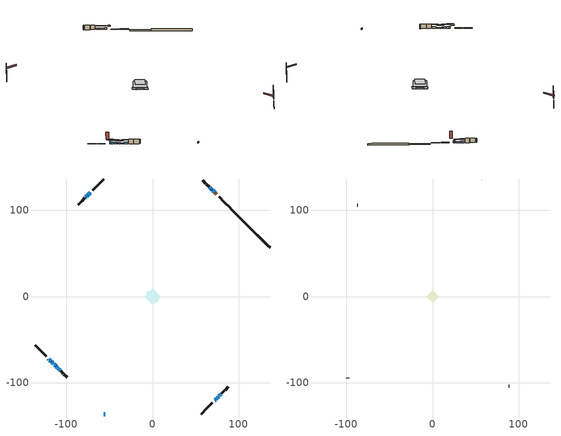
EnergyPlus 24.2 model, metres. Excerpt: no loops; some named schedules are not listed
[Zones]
conditioned space
 floor outside (Floor1 construction): -3.63,0 0,3.63 3.63,0 0,-3.63 z1.22
 floor adiabatic (Floor3 construction): -5.21,0 0,5.21 5.21,0 0,-5.21 z1.22
 floor adiabatic (AdiabaticFloorConstruction): -9.87,0 0,9.87 9.87,0 0,-9.87 z3.66
 floor foundation (Slab1 construction): -7.44,4.12 -4.12,7.44 7.44,-4.12 4.12,-7.44 z-0.91
 floor foundation (Slab2 construction): -5.21,0 0,5.21 5.21,0 0,-5.21 z-0.65
 wall outside (RimJoist1 construction): 56.59,-136.62 63.18,-130.03 / -136.62,-56.59 -130.03,-63.18 / -56.59,136.62 -63.18,130.03 / 90.26,102.95 83.67,109.54 z1.22:1.52
 wall outside (RimJoist2 construction): 63.83,-129.38 69.41,-123.8 / -129.38,-63.83 -123.8,-69.41 / -63.83,129.38 -69.41,123.8 / 83.02,110.19 77.44,115.77 z1.22:1.52
 wall outside (AdiabaticWallConstruction 1): 74.27,118.94 72.77,120.44 z1.22:3.25
 wall outside (AdiabaticWallConstruction): -56.59,-136.62 -56.17,-136.62 / 72.12,121.09 69.78,123.43 / -55.24,-136.62 -54.99,-136.62 z1.22:2.44; -120.63,-72.58 -119.94,-73.26 z1.22:3.38; -119.29,-73.92 -118.03,-75.18 z1.22:2.77; -117.38,-75.83 -116.08,-77.13 z1.22:2.82; -115.43,-77.78 -114.56,-78.65 z1.22:1.98; 69.12,124.09 68.35,124.86 / 72.58,-120.63 73.37,-119.84 z1.22:2.52; -72.58,120.63 -74.74,118.47 z1.22:2.8; -113.91,-79.3 -112.56,-80.65 z1.22:2.11; -111.9,-81.31 -110.54,-82.67 z1.22:1.73; 74.03,-119.18 76.02,-117.19 z1.22:1.78; 67.69,125.51 66.44,126.77 z1.22:2.62; -75.39,117.82 -76.38,116.83 / 76.68,-116.53 77.49,-115.72 / -109.88,-83.33 -107.46,-85.75 z1.22:2.9; -77.04,116.17 -78.02,115.19 z1.22:2.87; 78.14,-115.07 79.83,-113.38 z1.22:3.1
 wall outside (Wall1 construction): 80.49,-112.72 83.69,-109.52 / -106.8,-86.41 -103.6,-89.61 / -78.68,114.53 -81.88,111.33 / 65.78,127.43 62.58,130.63 z1.22:6.1
 wall outside (Wall2 construction): 84.34,-108.87 88.06,-105.15 / -102.95,-90.26 -99.23,-93.98 / -82.53,110.68 -86.25,106.96 / 61.93,131.28 58.21,135 z1.22:6.1
 wall foundation (FoundationWall1 construction): 106.88,86.33,-0.91 106.88,86.33,1.22 133.65,59.56,1.22 133.65,59.56,0.85 136.62,56.59,0.85 136.62,56.59,-0.91
 wall foundation (FoundationWall2 construction): 106.22,86.99 90.92,102.29 z-0.65:0.35
 window (WindowConstruction 16): -56.59,-136.62 -56.17,-136.62 z1.22:2.44
 window (WindowConstruction 6): -120.63,-72.58 -119.95,-73.26 z1.22:3.38
 window (WindowConstruction 7): -119.29,-73.92 -118.03,-75.18 z1.22:2.77
 window (WindowConstruction 8): -117.37,-75.83 -116.08,-77.13 z1.22:2.82
 window (WindowConstruction 9): -115.42,-77.78 -114.56,-78.65 z1.22:1.98
 window (WindowConstruction 10): 72.12,121.09 69.78,123.43 z1.22:2.44
 window (WindowConstruction 11): 69.12,124.09 68.35,124.86 z1.22:2.52
 window (WindowConstruction 12): -72.58,120.63 -74.73,118.47 z1.22:2.8
 window (WindowConstruction 17): -55.24,-136.62 -54.99,-136.62 z1.22:2.44
 window (WindowConstruction 13): 72.58,-120.63 73.37,-119.84 z1.22:2.52
 window (WindowConstruction 14): -113.91,-79.3 -112.56,-80.65 z1.22:2.11
 window (WindowConstruction 15): -111.9,-81.31 -110.54,-82.67 z1.22:1.73
 window (WindowConstruction 18): 74.03,-119.18 76.02,-117.19 z1.22:1.78
 window (WindowConstruction): 67.69,125.51 66.44,126.77 z1.22:2.62
 window (WindowConstruction 1): -75.39,117.82 -76.38,116.83 z1.22:2.9
 window (WindowConstruction 2): -77.04,116.17 -78.02,115.19 z1.22:2.87
 window (WindowConstruction 3): 76.68,-116.53 77.49,-115.72 z1.22:2.9
 window (WindowConstruction 4): 78.14,-115.07 79.83,-113.38 z1.22:3.1
 window (WindowConstruction 5): -109.88,-83.33 -107.46,-85.75 z1.22:2.9
 door (Door): 74.27,118.94 72.77,120.44 z1.22:3.25
 ceiling adiabatic (AdiabaticFloorConstruction): 0,-9.87 9.87,0 0,9.87 -9.87,0 z3.66
attic - vented
 floor to conditioned space (Floor2 construction Reversed): -7.24,0 0,7.24 7.24,0 0,-7.24 z6.1
 wall outside (Wall3 construction): 88.71,-104.49 89.02,-104.19 / -98.57,-94.64 -98.27,-94.94 / -86.91,106.3 -87.21,106 / 57.55,135.65 57.25,135.96 z1.22:6.1
 roof outside (Roof1 construction): 71.92,-121.29,6.1 64.87,-114.23,9.42 63.02,-116.09,9.42 70.07,-123.14,6.1; -121.29,-71.92,6.1 -114.23,-64.87,9.42 -116.09,-63.02,9.42 -123.14,-70.07,6.1; -71.92,121.29,6.1 -64.87,114.23,9.42 -63.02,116.09,9.42 -70.07,123.14,6.1; 74.93,118.28,6.1 67.88,111.23,9.42 69.73,109.38,9.42 76.78,116.43,6.1
shading: -117.97,-75.24 -122.6,-70.61 -122.89,-70.9 -118.26,-75.53 z6.17; -116.06,-77.15 -121.26,-71.95 -121.55,-72.24 -116.35,-77.44 z5.56; -114.11,-79.1 -119.35,-73.86 -119.64,-74.15 -114.4,-79.39 z5.61; -114.42,-78.79 -115.57,-77.64 -115.86,-77.93 -114.71,-79.08 z2.18; 67.81,125.4 74.09,119.12 74.38,119.41 68.1,125.69 z5.23; 66.38,126.83 71.09,122.11 71.39,122.41 66.67,127.12 z5.3; -76.71,116.5 -70.61,122.6 -70.9,122.89 -77,116.79 z5.58; 73.51,-119.69 72.44,-120.77 72.73,-121.06 73.81,-119.99 z2.72; -110.59,-82.62 -115.88,-77.33 -116.17,-77.62 -110.88,-82.91 z4.9; -110.4,-82.81 -112.04,-81.17 -112.33,-81.46 -110.69,-83.11 z1.93; 77.99,-115.22 72.06,-121.15 72.35,-121.44 78.28,-115.51 z4.57; 64.47,128.74 69.67,123.54 69.96,123.83 64.76,129.03 z5.4; -78.35,114.86 -73.42,119.79 -73.71,120.08 -78.64,115.15 z5.69; -79.99,113.21 -75.06,118.15 -75.35,118.44 -80.29,113.51 z5.66; 79.46,-113.75 74.71,-118.5 75,-118.79 79.75,-114.04 z5.69; 81.8,-111.41 76.17,-117.04 76.46,-117.33 82.09,-111.7 z5.89; -105.48,-87.72 -111.85,-81.36 -112.14,-81.65 -105.78,-88.02 z5.69
[Building]
Building 1: Terrain=Suburbs
[Site:Location]
Toronto Intl AP_ON: Latitude {deg}=43.68; Longitude {deg}=-79.63; Time Zone {hr}=-5; Elevation {m}=173; Keep Site Location Information=Yes
[Site:GroundTemperature:Shallow]
4.59119, 2.66285, 2.50842, 3.42352, 7.09712, 10.7536, 13.9236, 15.9317, 16.1023, 14.4691, 11.3799, 7.83558
[Site:WaterMainsTemperature]
Calculation Method=Schedule; Temperature Schedule=mains temperature schedule
[Material] Roughness=Rough; Thermal Absorptance=0.9
Name | Thickness {m} | Conductivity {W/m-K} | Density {kg/m3} | Specific Heat {J/kg-K} | Solar Absorptance | Visible Absorptance
asphalt or fiberglass shingles | 0.00635 | 0.162714 | 1121.4 | 1465.45 | 0.4 | 0.4
ceiling stud and cavity | 0.1397 | 0.0798965 | 65.682 | 1177.47 | 0.7 | 0.7
concrete 4.0 in. | 0.1016 | 1.803125 | 2242.8 | 837.4 | 0.7 | 0.7
concrete 8.0 in. | 0.2032 | 1.803125 | 2242.8 | 837.4 | 0.7 | 0.7
door material | 0.04445 | 0.188738 | 512.64 | 1214.23 | 0.7 | 0.7
exterior vertical ins | 0.00469756 | 0.029427 | 32.04 | 1214.23 | 0.7 | 0.7
exterior vertical ins 1 | 0.00139922 | 0.029427 | 32.04 | 1214.23 | 0.7 | 0.7
floor covering | 0.0127 | 0.0433444 | 54.468 | 1339.84 | 0.6 | 0.6
floor covering 1 | 0.0127 | 9.015625 | 54.468 | 1339.84 | 0.6 | 0.6
floor rigid ins | 0.051816 | 0.029427 | 32.04 | 1214.23 | 0.7 | 0.7
floor rigid ins 1; wall rigid ins | 0.512978 | 0.029427 | 32.04 | 1214.23 | 0.7 | 0.7
floor stud and cavity | 0.1397 | 0.10182 | 92.3553 | 1139.71 | 0.7 | 0.7
floor stud and cavity 1 | 0.0889 | 0.621767 | 50.32683 | 1063.81 | 0.7 | 0.7
floor stud and cavity 2 | 0.1397 | 1.75129 | 37.0049 | 1207.88 | 0.7 | 0.7
furniture material conditioned space 1 | 0.1524 | 0.115458 | 640.8 | 1214.23 | 0.6 | 0.6
gypsum board | 0.0127 | 0.160291 | 801 | 837.4 | 0.6 | 0.6
gypsum board 1 | 0.0127 | 0.160291 | 801 | 837.4 | 0.7 | 0.7
osb sheathing 0.5 in. | 0.0127 | 0.115458 | 512.64 | 1214.23 | 0.7 | 0.7
osb sheathing 0.75 in. | 0.01905 | 0.115458 | 512.64 | 1214.23 | 0.7 | 0.7
osb sheathing 2.0 in. | 0.0508 | 0.115458 | 512.64 | 1214.23 | 0.7 | 0.7
rim joist stud and cavity | 0.0508 | 0.177588 | 50.32683 | 1063.81 | 0.6 | 0.6
rim joist stud and cavity 1 | 0.0508 | 0.029095 | 125.044 | 1163.47 | 0.6 | 0.6
wall stud and cavity | 0.1397 | 0.0995464 | 139.0536 | 1170.24 | 0.7 | 0.7
wall stud and cavity 1 | 0.1397 | 0.0994217 | 139.0536 | 1170.24 | 0.7 | 0.7
wall stud and cavity 2 | 0.0889 | 6.1454 | 50.32683 | 1063.81 | 0.6 | 0.6
wall stud and cavity 3 | 0.0889 | 0.380278 | 52.3479 | 1209.89 | 0.7 | 0.7
wall stud and cavity 4 | 0.0889 | 0.391764 | 83.0341 | 1211.67 | 0.7 | 0.7
wood siding | 0.0254 | 0.102417 | 544.68 | 1172.36 | 0.4 | 0.4
wood siding 1 | 0.00254 | 0.102417 | 544.68 | 1172.36 | 0.4 | 0.4
wood siding 2; wood siding 3; wood siding 4 | 0.0254 | 0.102417 | 544.68 | 1172.36 | 0.7 | 0.7
[WindowMaterial:SimpleGlazingSystem]
Name | U-Factor {W/m2-K} | Solar Heat Gain Coefficient
WindowMaterial | 2.35978 | 0.57
WindowMaterial 1 | 2.37113 | 0.57
WindowMaterial 10 | 2.39157 | 0.56
WindowMaterial 11 | 2.458574 | 0.53
WindowMaterial 12 | 2.42848 | 0.54
WindowMaterial 13 | 2.9219 | 0.66
WindowMaterial 14 | 2.2712 | 0.62
WindowMaterial 15 | 2.398955 | 0.58
WindowMaterial 16 | 6.76988 | 0.73
WindowMaterial 17 | 6.87719 | 0.7
WindowMaterial 18 | 2.98606 | 0.6
WindowMaterial 2 | 2.37397 | 0.56
WindowMaterial 3 | 2.91111 | 0.68
WindowMaterial 4 | 2.87761 | 0.7
WindowMaterial 5 | 2.24281 | 0.63
WindowMaterial 6 | 2.24962 | 0.63
WindowMaterial 7 | 2.20363 | 0.65
WindowMaterial 8 | 2.19795 | 0.65
WindowMaterial 9 | 2.336497 | 0.6
[Construction]
AdiabaticFloorConstruction: floor stud and cavity 2, floor rigid ins 1, osb sheathing 0.75 in., floor covering
AdiabaticWallConstruction: wood siding 3, wall rigid ins, wall stud and cavity 3, gypsum board
AdiabaticWallConstruction 1: wood siding 4, wall rigid ins, wall stud and cavity 3, gypsum board
Door: door material
Floor1 construction: floor stud and cavity, floor rigid ins, osb sheathing 0.75 in., floor covering
Floor2 construction Reversed: gypsum board, ceiling stud and cavity
Floor3 construction: floor stud and cavity 1, floor covering 1
FoundationWall1 construction; FoundationWall2 construction: concrete 8.0 in., gypsum board 1
furniture construction conditioned space 1: furniture material conditioned space 1
PartitionWallConstruction: gypsum board, wall stud and cavity 4, gypsum board
RimJoist1 construction: wood siding 2, rim joist stud and cavity
RimJoist2 construction: wood siding 2, osb sheathing 2.0 in., rim joist stud and cavity 1
Roof1 construction: asphalt or fiberglass shingles
Slab1 construction; Slab2 construction: concrete 4.0 in.
Wall1 construction: wood siding, osb sheathing 0.5 in., wall stud and cavity, gypsum board
Wall2 construction: wood siding, osb sheathing 0.5 in., wall stud and cavity 1, gypsum board
Wall3 construction: wood siding 1, wall stud and cavity 2
WindowConstruction: WindowMaterial
WindowConstruction 1: WindowMaterial 1
WindowConstruction 10: WindowMaterial 10
WindowConstruction 11: WindowMaterial 11
WindowConstruction 12: WindowMaterial 12
WindowConstruction 13: WindowMaterial 13
WindowConstruction 14: WindowMaterial 14
WindowConstruction 15: WindowMaterial 15
WindowConstruction 16: WindowMaterial 16
WindowConstruction 17: WindowMaterial 17
WindowConstruction 18: WindowMaterial 18
WindowConstruction 2: WindowMaterial 2
WindowConstruction 3: WindowMaterial 3
WindowConstruction 4: WindowMaterial 4
WindowConstruction 5: WindowMaterial 5
WindowConstruction 6: WindowMaterial 6
WindowConstruction 7: WindowMaterial 7
WindowConstruction 8: WindowMaterial 8
WindowConstruction 9: WindowMaterial 9
[Zone] Multiplier=1; Part of Total Floor Area=Yes
Name | Volume {m3}
attic - vented | 56.5364
conditioned space | 694
[Space]
Name | Zone | Volume {m3}
attic - vented 1 | attic - vented | 56.5364
conditioned space 1 | conditioned space | 694
[ZoneInfiltration:EffectiveLeakageArea]
infil attic - vented 1: Zone or Space=attic - vented 1; Schedule=Always On Discrete; Effective Air Leakage Area {cm2}=4336.14; Stack Coefficient=0.000570236; Wind Coefficient=1.61342e-05
[ZoneMixing]
whole house fan mix: Zone or Space=attic - vented; Schedule=Always On Continuous; Design Flow Rate Calculation Method=Flow/Zone; Design Flow Rate {m3/s}=0; Source Zone or Space=conditioned space
[SurfaceProperty:ExposedFoundationPerimeter] Exposed Perimeter Calculation Method=TotalExposedPerimeter
Name | Total Exposed Perimeter {m}
Slab1 | 42.063
Slab2 | 21.641
[InternalMass] Zone or ZoneList=conditioned space; Space or SpaceList=conditioned space 1
Name | Construction | Surface Area {m2}
furniture mass conditioned space 1 | furniture construction conditioned space 1 | 162.612
partition wall mass | PartitionWallConstruction | 352.18
[Lights]
interior lighting: Zone or ZoneList or Space or SpaceList=conditioned space 1; Schedule=interior lighting schedule; Design Level Calculation Method=LightingLevel; Lighting Level {W}=343.2; Return Air Fraction=0; Fraction Radiant=0.6; Fraction Visible=0.2; Fraction Replaceable=1
[People]
occupants: Zone or ZoneList or Space or SpaceList=conditioned space 1; Number of People Schedule=occupants schedule; Number of People Calculation Method=People; Number of People=3; Fraction Radiant=0.314171; Sensible Heat Fraction=0.56303; Activity Level Schedule=occupants activity schedule; Carbon Dioxide Generation Rate {m3/s-W}=0; Enable ASHRAE 55 Comfort Warnings=No; Mean Radiant Temperature Calculation Type=EnclosureAveraged
[ElectricEquipment] Zone or ZoneList or Space or SpaceList=conditioned space 1; Design Level Calculation Method=EquipmentLevel
Name | Schedule | Design Level {W} | Fraction Latent | Fraction Radiant | Fraction Lost
clothes dryer | clothes dryer schedule | 140.772 | 0.015 | 0.081 | 0.85
clothes washer | clothes washer schedule | 32.1985 | 0.03 | 0.162 | 0.7
cooking range | cooking range schedule | 215.147 | 0.08 | 0.432 | 0.2
dishwasher | dishwasher schedule | 66.8632 | 0.3 | 0.18 | 0.4
fridge | fridge schedule | 72.9452 | 0 | 0.6 | 0
mech vent house fan | mech vent house fan schedule | 0.95 | 0 | 0 | 1
mech vent house fan cfis | mech vent house fan cfis schedule | 0 | 0 | 0 | 0
misc plug loads | misc plug loads schedule | 494.7 | 0.045 | 0.513 | 0.1
whole house fan | Always On Discrete | 0 | 0 | 0 | 1
[OtherEquipment] Zone or ZoneList or Space or SpaceList=conditioned space 1; Design Level Calculation Method=EquipmentLevel
Name | Fuel Type | Schedule | Design Level {W} | Fraction Latent | Fraction Radiant | Fraction Lost
clothes dryer 1 | Electricity | clothes dryer schedule | 0 | 0.015 | 0.081 | 0.85
cooking range 1 | Electricity | cooking range schedule | 0 | 0.08 | 0.432 | 0.2
general water use latent | None | general water use schedule | 62.594 | 1 | 0 | 0
general water use sensible | None | general water use schedule | -61.6891 | 0 | 0.6 | 0
mech vent house fan latent load | None | Always On Discrete | 0 | 1 | 0 | 0
mech vent house fan sensible load | None | Always On Discrete | 0 | 0 | 0 | 0
water heater energy adjustment1 | NaturalGas | Always On Discrete | 0.01 | 0 | 0 | 1
[ZoneInfiltration:DesignFlowRate] Zone or ZoneList or Space or SpaceList=conditioned space 1; Schedule=Always On Discrete; Design Flow Rate Calculation Method=Flow/Zone; Design Flow Rate {m3/s}=0
infil flow; natural vent flow; whole house fan flow
[Foundation:Kiva] Initial Indoor Air Temperature {C}=18; Wall Depth Below Slab {m}=0.2032; Custom Block X Position 1 {m}=0.2159; Custom Block Z Position 1 {m}=0
Name | Wall Height Above Grade {m} | Custom Block Material Name 1 | Custom Block Depth 1 {m}
Foundation Kiva 1 | 1.21999 | exterior vertical ins | 2.13
Foundation Kiva 2 | 0.350002 | exterior vertical ins 1 | 0.999988
[Foundation:Kiva:Settings]
Soil Conductivity {W/m-K}=0.849921; Soil Density {kg/m3}=1842.3; Soil Specific Heat {J/kg-K}=418.7; Ground Solar Absorptivity=0.9; Ground Thermal Absorptivity=0.9; Ground Surface Roughness {m}=0.03; Far-Field Width {m}=40; Deep-Ground Boundary Condition=ZeroFlux; Deep-Ground Depth {m}=40; Minimum Cell Dimension {m}=0.2; Maximum Cell Growth Coefficient=3; Simulation Timestep=Timestep
[Exterior:Lights]
exterior lighting: Schedule=exterior lighting schedule; Design Level {W}=75.6
[Schedule:Constant]
Name | Hourly Value
Always On Continuous; mech vent house fan schedule; mech vent house fan cfis schedule; Always On Discrete | 1
occupants activity schedule | 117.228
fridge schedule | 0
[Schedule:Week:Daily]
interior lighting schedule Week Rule - Jan1-Jan27: interior lighting schedule day, interior lighting schedule day, interior lighting schedule day, interior lighting schedule day, interior lighting schedule day, interior lighting schedule day, interior lighting schedule day, interior lighting schedule default day, interior lighting schedule default day, interior lighting schedule default day, interior lighting schedule default day, interior lighting schedule default day
interior lighting schedule Week Rule - Jan28-Feb3: interior lighting schedule day, interior lighting schedule day, interior lighting schedule day, interior lighting schedule day, interior lighting schedule day 1, interior lighting schedule day 1, interior lighting schedule day 1, interior lighting schedule default day, interior lighting schedule default day, interior lighting schedule default day, interior lighting schedule default day, interior lighting schedule default day
interior lighting schedule Week Rule - Feb4-Feb24: interior lighting schedule day 1, interior lighting schedule day 1, interior lighting schedule day 1, interior lighting schedule day 1, interior lighting schedule day 1, interior lighting schedule day 1, interior lighting schedule day 1, interior lighting schedule default day, interior lighting schedule default day, interior lighting schedule default day, interior lighting schedule default day, interior lighting schedule default day
interior lighting schedule Week Rule - Feb25-Mar3: interior lighting schedule day 1, interior lighting schedule day 1, interior lighting schedule day 1, interior lighting schedule day 1, interior lighting schedule day 2, interior lighting schedule day 2, interior lighting schedule day 2, interior lighting schedule default day, interior lighting schedule default day, interior lighting schedule default day, interior lighting schedule default day, interior lighting schedule default day
interior lighting schedule Week Rule - Mar4-Mar31: interior lighting schedule day 2, interior lighting schedule day 2, interior lighting schedule day 2, interior lighting schedule day 2, interior lighting schedule day 2, interior lighting schedule day 2, interior lighting schedule day 2, interior lighting schedule default day, interior lighting schedule default day, interior lighting schedule default day, interior lighting schedule default day, interior lighting schedule default day
interior lighting schedule Week Rule - Apr1-Apr28: interior lighting schedule day 3, interior lighting schedule day 3, interior lighting schedule day 3, interior lighting schedule day 3, interior lighting schedule day 3, interior lighting schedule day 3, interior lighting schedule day 3, interior lighting schedule default day, interior lighting schedule default day, interior lighting schedule default day, interior lighting schedule default day, interior lighting schedule default day
interior lighting schedule Week Rule - Apr29-May5: interior lighting schedule day 3, interior lighting schedule day 3, interior lighting schedule day 4, interior lighting schedule day 4, interior lighting schedule day 4, interior lighting schedule day 4, interior lighting schedule day 4, interior lighting schedule default day, interior lighting schedule default day, interior lighting schedule default day, interior lighting schedule default day, interior lighting schedule default day
interior lighting schedule Week Rule - May6-May26: interior lighting schedule day 4, interior lighting schedule day 4, interior lighting schedule day 4, interior lighting schedule day 4, interior lighting schedule day 4, interior lighting schedule day 4, interior lighting schedule day 4, interior lighting schedule default day, interior lighting schedule default day, interior lighting schedule default day, interior lighting schedule default day, interior lighting schedule default day
interior lighting schedule Week Rule - May27-Jun2: interior lighting schedule day 4, interior lighting schedule day 4, interior lighting schedule day 4, interior lighting schedule day 4, interior lighting schedule day 4, interior lighting schedule day 5, interior lighting schedule day 5, interior lighting schedule default day, interior lighting schedule default day, interior lighting schedule default day, interior lighting schedule default day, interior lighting schedule default day
interior lighting schedule Week Rule - Jun3-Jun30: interior lighting schedule day 5, interior lighting schedule day 5, interior lighting schedule day 5, interior lighting schedule day 5, interior lighting schedule day 5, interior lighting schedule day 5, interior lighting schedule day 5, interior lighting schedule default day, interior lighting schedule default day, interior lighting schedule default day, interior lighting schedule default day, interior lighting schedule default day
interior lighting schedule Week Rule - Jul1-Jul28: interior lighting schedule day 6, interior lighting schedule day 6, interior lighting schedule day 6, interior lighting schedule day 6, interior lighting schedule day 6, interior lighting schedule day 6, interior lighting schedule day 6, interior lighting schedule default day, interior lighting schedule default day, interior lighting schedule default day, interior lighting schedule default day, interior lighting schedule default day
interior lighting schedule Week Rule - Jul29-Aug4: interior lighting schedule day 6, interior lighting schedule day 6, interior lighting schedule day 6, interior lighting schedule day 7, interior lighting schedule day 7, interior lighting schedule day 7, interior lighting schedule day 7, interior lighting schedule default day, interior lighting schedule default day, interior lighting schedule default day, interior lighting schedule default day, interior lighting schedule default day
interior lighting schedule Week Rule - Aug5-Aug25: interior lighting schedule day 7, interior lighting schedule day 7, interior lighting schedule day 7, interior lighting schedule day 7, interior lighting schedule day 7, interior lighting schedule day 7, interior lighting schedule day 7, interior lighting schedule default day, interior lighting schedule default day, interior lighting schedule default day, interior lighting schedule default day, interior lighting schedule default day
interior lighting schedule Week Rule - Aug26-Sep1: interior lighting schedule day 7, interior lighting schedule day 7, interior lighting schedule day 7, interior lighting schedule day 7, interior lighting schedule day 7, interior lighting schedule day 7, interior lighting schedule day 8, interior lighting schedule default day, interior lighting schedule default day, interior lighting schedule default day, interior lighting schedule default day, interior lighting schedule default day
interior lighting schedule Week Rule - Sep2-Sep29: interior lighting schedule day 8, interior lighting schedule day 8, interior lighting schedule day 8, interior lighting schedule day 8, interior lighting schedule day 8, interior lighting schedule day 8, interior lighting schedule day 8, interior lighting schedule default day, interior lighting schedule default day, interior lighting schedule default day, interior lighting schedule default day, interior lighting schedule default day
interior lighting schedule Week Rule - Sep30-Oct6: interior lighting schedule day 8, interior lighting schedule day 9, interior lighting schedule day 9, interior lighting schedule day 9, interior lighting schedule day 9, interior lighting schedule day 9, interior lighting schedule day 9, interior lighting schedule default day, interior lighting schedule default day, interior lighting schedule default day, interior lighting schedule default day, interior lighting schedule default day
interior lighting schedule Week Rule - Oct7-Oct27: interior lighting schedule day 9, interior lighting schedule day 9, interior lighting schedule day 9, interior lighting schedule day 9, interior lighting schedule day 9, interior lighting schedule day 9, interior lighting schedule day 9, interior lighting schedule default day, interior lighting schedule default day, interior lighting schedule default day, interior lighting schedule default day, interior lighting schedule default day
interior lighting schedule Week Rule - Oct28-Nov3: interior lighting schedule day 9, interior lighting schedule day 9, interior lighting schedule day 9, interior lighting schedule day 9, interior lighting schedule day 10, interior lighting schedule day 10, interior lighting schedule day 10, interior lighting schedule default day, interior lighting schedule default day, interior lighting schedule default day, interior lighting schedule default day, interior lighting schedule default day
interior lighting schedule Week Rule - Nov4-Nov24: interior lighting schedule day 10, interior lighting schedule day 10, interior lighting schedule day 10, interior lighting schedule day 10, interior lighting schedule day 10, interior lighting schedule day 10, interior lighting schedule day 10, interior lighting schedule default day, interior lighting schedule default day, interior lighting schedule default day, interior lighting schedule default day, interior lighting schedule default day
interior lighting schedule Week Rule - Nov25-Dec1: interior lighting schedule day 10, interior lighting schedule day 10, interior lighting schedule day 10, interior lighting schedule day 10, interior lighting schedule day 10, interior lighting schedule day 10, interior lighting schedule day 11, interior lighting schedule default day, interior lighting schedule default day, interior lighting schedule default day, interior lighting schedule default day, interior lighting schedule default day
interior lighting schedule Week Rule - Dec2-Dec31: interior lighting schedule day 11, interior lighting schedule day 11, interior lighting schedule day 11, interior lighting schedule day 11, interior lighting schedule day 11, interior lighting schedule day 11, interior lighting schedule day 11, interior lighting schedule default day, interior lighting schedule default day, interior lighting schedule default day, interior lighting schedule default day, interior lighting schedule default day
occupants schedule Week Rule - Jan1-Dec31: occupants schedule day, occupants schedule day, occupants schedule day, occupants schedule day, occupants schedule day, occupants schedule day, occupants schedule day, occupants schedule default day, occupants schedule default day, occupants schedule default day, occupants schedule default day, occupants schedule default day
clothes dryer schedule Week Rule - Jan1-Dec31: clothes dryer schedule day, clothes dryer schedule day, clothes dryer schedule day, clothes dryer schedule day, clothes dryer schedule day, clothes dryer schedule day, clothes dryer schedule day, clothes dryer schedule default day, clothes dryer schedule default day, clothes dryer schedule default day, clothes dryer schedule default day, clothes dryer schedule default day
clothes washer schedule Week Rule - Jan1-Dec31: clothes washer schedule day, clothes washer schedule day, clothes washer schedule day, clothes washer schedule day, clothes washer schedule day, clothes washer schedule day, clothes washer schedule day, clothes washer schedule default day, clothes washer schedule default day, clothes washer schedule default day, clothes washer schedule default day, clothes washer schedule default day
cooking range schedule Week Rule - Jan1-Dec31: cooking range schedule day, cooking range schedule day, cooking range schedule day, cooking range schedule day, cooking range schedule day, cooking range schedule day, cooking range schedule day, cooking range schedule default day, cooking range schedule default day, cooking range schedule default day, cooking range schedule default day, cooking range schedule default day
dishwasher schedule Week Rule - Jan1-Dec31: dishwasher schedule day, dishwasher schedule day, dishwasher schedule day, dishwasher schedule day, dishwasher schedule day, dishwasher schedule day, dishwasher schedule day, dishwasher schedule default day, dishwasher schedule default day, dishwasher schedule default day, dishwasher schedule default day, dishwasher schedule default day
misc plug loads schedule Week Rule - Jan1-Dec31: misc plug loads schedule day, misc plug loads schedule day, misc plug loads schedule day, misc plug loads schedule day, misc plug loads schedule day, misc plug loads schedule day, misc plug loads schedule day, misc plug loads schedule default day, misc plug loads schedule default day, misc plug loads schedule default day, misc plug loads schedule default day, misc plug loads schedule default day
general water use schedule Week Rule - Jan1-Dec31: general water use schedule day, general water use schedule day, general water use schedule day, general water use schedule day, general water use schedule day, general water use schedule day, general water use schedule day, general water use schedule default day, general water use schedule default day, general water use schedule default day, general water use schedule default day, general water use schedule default day
exterior lighting schedule Week Rule - Jan1-Jan27: exterior lighting schedule day, exterior lighting schedule day, exterior lighting schedule day, exterior lighting schedule day, exterior lighting schedule day, exterior lighting schedule day, exterior lighting schedule day, exterior lighting schedule default day, exterior lighting schedule default day, exterior lighting schedule default day, exterior lighting schedule default day, exterior lighting schedule default day
exterior lighting schedule Week Rule - Jan28-Feb3: exterior lighting schedule day, exterior lighting schedule day, exterior lighting schedule day, exterior lighting schedule day, exterior lighting schedule day 1, exterior lighting schedule day 1, exterior lighting schedule day 1, exterior lighting schedule default day, exterior lighting schedule default day, exterior lighting schedule default day, exterior lighting schedule default day, exterior lighting schedule default day
exterior lighting schedule Week Rule - Feb4-Feb24: exterior lighting schedule day 1, exterior lighting schedule day 1, exterior lighting schedule day 1, exterior lighting schedule day 1, exterior lighting schedule day 1, exterior lighting schedule day 1, exterior lighting schedule day 1, exterior lighting schedule default day, exterior lighting schedule default day, exterior lighting schedule default day, exterior lighting schedule default day, exterior lighting schedule default day
exterior lighting schedule Week Rule - Feb25-Mar3: exterior lighting schedule day 1, exterior lighting schedule day 1, exterior lighting schedule day 1, exterior lighting schedule day 1, exterior lighting schedule day 2, exterior lighting schedule day 2, exterior lighting schedule day 2, exterior lighting schedule default day, exterior lighting schedule default day, exterior lighting schedule default day, exterior lighting schedule default day, exterior lighting schedule default day
exterior lighting schedule Week Rule - Mar4-Mar31: exterior lighting schedule day 2, exterior lighting schedule day 2, exterior lighting schedule day 2, exterior lighting schedule day 2, exterior lighting schedule day 2, exterior lighting schedule day 2, exterior lighting schedule day 2, exterior lighting schedule default day, exterior lighting schedule default day, exterior lighting schedule default day, exterior lighting schedule default day, exterior lighting schedule default day
exterior lighting schedule Week Rule - Apr1-Apr28: exterior lighting schedule day 3, exterior lighting schedule day 3, exterior lighting schedule day 3, exterior lighting schedule day 3, exterior lighting schedule day 3, exterior lighting schedule day 3, exterior lighting schedule day 3, exterior lighting schedule default day, exterior lighting schedule default day, exterior lighting schedule default day, exterior lighting schedule default day, exterior lighting schedule default day
exterior lighting schedule Week Rule - Apr29-May5: exterior lighting schedule day 3, exterior lighting schedule day 3, exterior lighting schedule day 4, exterior lighting schedule day 4, exterior lighting schedule day 4, exterior lighting schedule day 4, exterior lighting schedule day 4, exterior lighting schedule default day, exterior lighting schedule default day, exterior lighting schedule default day, exterior lighting schedule default day, exterior lighting schedule default day
exterior lighting schedule Week Rule - May6-May26: exterior lighting schedule day 4, exterior lighting schedule day 4, exterior lighting schedule day 4, exterior lighting schedule day 4, exterior lighting schedule day 4, exterior lighting schedule day 4, exterior lighting schedule day 4, exterior lighting schedule default day, exterior lighting schedule default day, exterior lighting schedule default day, exterior lighting schedule default day, exterior lighting schedule default day
exterior lighting schedule Week Rule - May27-Jun2: exterior lighting schedule day 4, exterior lighting schedule day 4, exterior lighting schedule day 4, exterior lighting schedule day 4, exterior lighting schedule day 4, exterior lighting schedule day 5, exterior lighting schedule day 5, exterior lighting schedule default day, exterior lighting schedule default day, exterior lighting schedule default day, exterior lighting schedule default day, exterior lighting schedule default day
exterior lighting schedule Week Rule - Jun3-Jun30: exterior lighting schedule day 5, exterior lighting schedule day 5, exterior lighting schedule day 5, exterior lighting schedule day 5, exterior lighting schedule day 5, exterior lighting schedule day 5, exterior lighting schedule day 5, exterior lighting schedule default day, exterior lighting schedule default day, exterior lighting schedule default day, exterior lighting schedule default day, exterior lighting schedule default day
exterior lighting schedule Week Rule - Jul1-Jul28: exterior lighting schedule day 6, exterior lighting schedule day 6, exterior lighting schedule day 6, exterior lighting schedule day 6, exterior lighting schedule day 6, exterior lighting schedule day 6, exterior lighting schedule day 6, exterior lighting schedule default day, exterior lighting schedule default day, exterior lighting schedule default day, exterior lighting schedule default day, exterior lighting schedule default day
exterior lighting schedule Week Rule - Jul29-Aug4: exterior lighting schedule day 6, exterior lighting schedule day 6, exterior lighting schedule day 6, exterior lighting schedule day 7, exterior lighting schedule day 7, exterior lighting schedule day 7, exterior lighting schedule day 7, exterior lighting schedule default day, exterior lighting schedule default day, exterior lighting schedule default day, exterior lighting schedule default day, exterior lighting schedule default day
exterior lighting schedule Week Rule - Aug5-Aug25: exterior lighting schedule day 7, exterior lighting schedule day 7, exterior lighting schedule day 7, exterior lighting schedule day 7, exterior lighting schedule day 7, exterior lighting schedule day 7, exterior lighting schedule day 7, exterior lighting schedule default day, exterior lighting schedule default day, exterior lighting schedule default day, exterior lighting schedule default day, exterior lighting schedule default day
[Schedule:Year]
interior lighting schedule: interior lighting schedule Week Rule - Jan1-Jan27, 1, 1, 1, 27, interior lighting schedule Week Rule - Jan28-Feb3, 1, 28, 2, 3, interior lighting schedule Week Rule - Feb4-Feb24, 2, 4, 2, 24, interior lighting schedule Week Rule - Feb25-Mar3, 2, 25, 3, 3, interior lighting schedule Week Rule - Mar4-Mar31, 3, 4, 3, 31, interior lighting schedule Week Rule - Apr1-Apr28, 4, 1, 4, 28, interior lighting schedule Week Rule - Apr29-May5, 4, 29, 5, 5, interior lighting schedule Week Rule - May6-May26, 5, 6, 5, 26, interior lighting schedule Week Rule - May27-Jun2, 5, 27, 6, 2, interior lighting schedule Week Rule - Jun3-Jun30, 6, 3, 6, 30, interior lighting schedule Week Rule - Jul1-Jul28, 7, 1, 7, 28, interior lighting schedule Week Rule - Jul29-Aug4, 7, 29, 8, 4, interior lighting schedule Week Rule - Aug5-Aug25, 8, 5, 8, 25, interior lighting schedule Week Rule - Aug26-Sep1, 8, 26, 9, 1, interior lighting schedule Week Rule - Sep2-Sep29, 9, 2, 9, 29, interior lighting schedule Week Rule - Sep30-Oct6, 9, 30, 10, 6, interior lighting schedule Week Rule - Oct7-Oct27, 10, 7, 10, 27, interior lighting schedule Week Rule - Oct28-Nov3, 10, 28, 11, 3, interior lighting schedule Week Rule - Nov4-Nov24, 11, 4, 11, 24, interior lighting schedule Week Rule - Nov25-Dec1, 11, 25, 12, 1, interior lighting schedule Week Rule - Dec2-Dec31, 12, 2, 12, 31
occupants schedule: occupants schedule Week Rule - Jan1-Dec31, 1, 1, 12, 31
clothes dryer schedule: clothes dryer schedule Week Rule - Jan1-Dec31, 1, 1, 12, 31
clothes washer schedule: clothes washer schedule Week Rule - Jan1-Dec31, 1, 1, 12, 31
cooking range schedule: cooking range schedule Week Rule - Jan1-Dec31, 1, 1, 12, 31
dishwasher schedule: dishwasher schedule Week Rule - Jan1-Dec31, 1, 1, 12, 31
misc plug loads schedule: misc plug loads schedule Week Rule - Jan1-Dec31, 1, 1, 12, 31
general water use schedule: general water use schedule Week Rule - Jan1-Dec31, 1, 1, 12, 31
exterior lighting schedule: exterior lighting schedule Week Rule - Jan1-Jan27, 1, 1, 1, 27, exterior lighting schedule Week Rule - Jan28-Feb3, 1, 28, 2, 3, exterior lighting schedule Week Rule - Feb4-Feb24, 2, 4, 2, 24, exterior lighting schedule Week Rule - Feb25-Mar3, 2, 25, 3, 3, exterior lighting schedule Week Rule - Mar4-Mar31, 3, 4, 3, 31, exterior lighting schedule Week Rule - Apr1-Apr28, 4, 1, 4, 28, exterior lighting schedule Week Rule - Apr29-May5, 4, 29, 5, 5, exterior lighting schedule Week Rule - May6-May26, 5, 6, 5, 26, exterior lighting schedule Week Rule - May27-Jun2, 5, 27, 6, 2, exterior lighting schedule Week Rule - Jun3-Jun30, 6, 3, 6, 30, exterior lighting schedule Week Rule - Jul1-Jul28, 7, 1, 7, 28, exterior lighting schedule Week Rule - Jul29-Aug4, 7, 29, 8, 4, exterior lighting schedule Week Rule - Aug5-Aug25, 8, 5, 8, 25, exterior lighting schedule Week Rule - Aug26-Sep1, 8, 26, 9, 1, exterior lighting schedule Week Rule - Sep2-Sep29, 9, 2, 9, 29, exterior lighting schedule Week Rule - Sep30-Oct6, 9, 30, 10, 6, exterior lighting schedule Week Rule - Oct7-Oct27, 10, 7, 10, 27, exterior lighting schedule Week Rule - Oct28-Nov3, 10, 28, 11, 3, exterior lighting schedule Week Rule - Nov4-Nov24, 11, 4, 11, 24, exterior lighting schedule Week Rule - Nov25-Dec1, 11, 25, 12, 1, exterior lighting schedule Week Rule - Dec2-Dec31, 12, 2, 12, 31
[Schedule:Compact]
mains temperature schedule: Through: 01/01, For: AllDays, Until: 24:00, 8.43722, Through: 01/02, For: AllDays, Until: 24:00, 8.37111, Through: 01/03, For: AllDays, Until: 24:00, 8.30611, Through: 01/04, For: AllDays, Until: 24:00, 8.24222, Through: 01/05, For: AllDays, Until: 24:00, 8.17944, Through: 01/06, For: AllDays, Until: 24:00, 8.11833, Through: 01/07, For: AllDays, Until: 24:00, 8.05833, Through: 01/08, For: AllDays, Until: 24:00, 7.99944, Through: 01/09, For: AllDays, Until: 24:00, 7.94222, Through: 01/10, For: AllDays, Until: 24:00, 7.88611, Through: 01/11, For: AllDays, Until: 24:00, 7.83167, Through: 01/12, For: AllDays, Until: 24:00, 7.77833, Through: 01/13, For: AllDays, Until: 24:00, 7.72611, Through: 01/14, For: AllDays, Until: 24:00, 7.67556, Through: 01/15, For: AllDays, Until: 24:00, 7.62667, Through: 01/16, For: AllDays, Until: 24:00, 7.57889, Through: 01/17, For: AllDays, Until: 24:00, 7.53278, Through: 01/18, For: AllDays, Until: 24:00, 7.48778, Through: 01/19, For: AllDays, Until: 24:00, 7.44444, Through: 01/20, For: AllDays, Until: 24:00, 7.40278, Through: 01/21, For: AllDays, Until: 24:00, 7.36278, Through: 01/22, For: AllDays, Until: 24:00, 7.32389, Through: 01/23, For: AllDays, Until: 24:00, 7.28667, Through: 01/24, For: AllDays, Until: 24:00, 7.25056, Through: 01/25, For: AllDays, Until: 24:00, 7.21667, Through: 01/26, For: AllDays, Until: 24:00, 7.18389, Through: 01/27, For: AllDays, Until: 24:00, 7.15278, Through: 01/28, For: AllDays, Until: 24:00, 7.12333, Through: 01/29, For: AllDays, Until: 24:00, 7.09556, Through: 01/30, For: AllDays, Until: 24:00, 7.06944, Through: 01/31, For: AllDays, Until: 24:00, 7.04444, Through: 02/01, For: AllDays, Until: 24:00, 7.02167, Through: 02/02, For: AllDays, Until: 24:00, 7, Through: 02/03, For: AllDays, Until: 24:00, 6.98, Through: 02/04, For: AllDays, Until: 24:00, 6.96222, Through: 02/05, For: AllDays, Until: 24:00, 6.94556, Through: 02/06, For: AllDays, Until: 24:00, 6.93056, Through: 02/07, For: AllDays, Until: 24:00, 6.91722, Through: 02/08, For: AllDays, Until: 24:00, 6.90556, Through: 02/09, For: AllDays, Until: 24:00, 6.89556, Through: 02/10, For: AllDays, Until: 24:00, 6.88722, Through: 02/11, For: AllDays, Until: 24:00, 6.88056, Through: 02/12, For: AllDays, Until: 24:00, 6.875, Through: 02/13, For: AllDays, Until: 24:00, 6.87167, Through: 02/14, For: AllDays, Until: 24:00, 6.87, Through: 02/15, For: AllDays, Until: 24:00, 6.87, Through: 02/16, For: AllDays, Until: 24:00, 6.87167, Through: 02/17, For: AllDays, Until: 24:00, 6.875, Through: 02/18, For: AllDays, Until: 24:00, 6.88, Through: 02/19, For: AllDays, Until: 24:00, 6.88611, Through: 02/20, For: AllDays, Until: 24:00, 6.89444, Through: 02/21, For: AllDays, Until: 24:00, 6.90444, Through: 02/22, For: AllDays, Until: 24:00, 6.91611, Through: 02/23, For: AllDays, Until: 24:00, 6.92889, Through: 02/24, For: AllDays, Until: 24:00, 6.94389, Through: 02/25, For: AllDays, Until: 24:00, 6.96056, Through: 02/26, For: AllDays, Until: 24:00, 6.97833, Through: 02/27, For: AllDays, Until: 24:00, 6.99833, Through: 02/28, For: AllDays, Until: 24:00, 7.01944, Through: 03/01, For: AllDays, Until: 24:00, 7.04222, Through: 03/02, For: AllDays, Until: 24:00, 7.06667, Through: 03/03, For: AllDays, Until: 24:00, 7.09278, Through: 03/04, For: AllDays, Until: 24:00, 7.12056, Through: 03/05, For: AllDays, Until: 24:00, 7.15, Through: 03/06, For: AllDays, Until: 24:00, 7.18111, Through: 03/07, For: AllDays, Until: 24:00, 7.21333, Through: 03/08, For: AllDays, Until: 24:00, 7.24722, Through: 03/09, For: AllDays, Until: 24:00, 7.28278, Through: 03/10, For: AllDays, Until: 24:00, 7.32, Through: 03/11, For: AllDays, Until: 24:00, 7.35889, Through: 03/12, For: AllDays, Until: 24:00, 7.39889, Through: 03/13, For: AllDays, Until: 24:00, 7.44056, Through: 03/14, For: AllDays, Until: 24:00, 7.48389, Through: 03/15, For: AllDays, Until: 24:00, 7.52833, Through: 03/16, For: AllDays, Until: 24:00, 7.57444, Through: 03/17, For: AllDays, Until: 24:00, 7.62222, Through: 03/18, For: AllDays, Until: 24:00, 7.67111, Through: 03/19, For: AllDays, Until: 24:00, 7.72111, Through: 03/20, For: AllDays, Until: 24:00, 7.77333, Through: 03/21, For: AllDays, Until: 24:00, 7.82611, Through: 03/22, For: AllDays, Until: 24:00, 7.88111, Through: 03/23, For: AllDays, Until: 24:00, 7.93667, Through: 03/24, For: AllDays, Until: 24:00, 7.99389, Through: 03/25, For: AllDays, Until: 24:00, 8.05278, Through: 03/26, For: AllDays, Until: 24:00, 8.11278, Through: 03/27, For: AllDays, Until: 24:00, 8.17389, Through: 03/28, For: AllDays, Until: 24:00, 8.23611, Through: 03/29, For: AllDays, Until: 24:00, 8.3, Through: 03/30, For: AllDays, Until: 24:00, 8.365, Through: 03/31, For: AllDays, Until: 24:00, 8.43111, Through: 04/01, For: AllDays, Until: 24:00, 8.49833, Through: 04/02, For: AllDays, Until: 24:00, 8.56722, Through: 04/03, For: AllDays, Until: 24:00, 8.63667, Through: 04/04, For: AllDays, Until: 24:00, 8.70778, Through: 04/05, For: AllDays, Until: 24:00, 8.77944, Through: 04/06, For: AllDays, Until: 24:00, 8.85278, Through: 04/07, For: AllDays, Until: 24:00, 8.92667, Through: 04/08, For: AllDays, Until: 24:00, 9.00222, Through: 04/09, For: AllDays, Until: 24:00, 9.07833, Through: 04/10, For: AllDays, Until: 24:00, 9.15556, Through: 04/11, For: AllDays, Until: 24:00, 9.23389, Through: 04/12, For: AllDays, Until: 24:00, 9.31278, Through: 04/13, For: AllDays, Until: 24:00, 9.39278, Through: 04/14, For: AllDays, Until: 24:00, 9.47389, Through: 04/15, For: AllDays, Until: 24:00, 9.55611, Through: 04/16, For: AllDays, Until: 24:00, 9.63833, Through: 04/17, For: AllDays, Until: 24:00, 9.72222, Through: 04/18, For: AllDays, Until: 24:00, 9.80667, Through: 04/19, For: AllDays, Until: 24:00, 9.89167, Through: 04/20, For: AllDays, Until: 24:00, 9.97778, Through: 04/21, For: AllDays, Until: 24:00, 10.0644, Through: 04/22, For: AllDays, Until: 24:00, 10.1517, Through: 04/23, For: AllDays, Until: 24:00, 10.24, Through: 04/24, For: AllDays, Until: 24:00, 10.3289, Through: 04/25, For: AllDays, Until: 24:00, 10.4183, Through: 04/26, For: AllDays, Until: 24:00, 10.5083, Through: 04/27, For: AllDays, Until: 24:00, 10.5989, Through: 04/28, For: AllDays, Until: 24:00, 10.69, Through: 04/29, For: AllDays, Until: 24:00, 10.7817, Through: 04/30, For: AllDays, Until: 24:00, 10.8739, Through: 05/01, For: AllDays, Until: 24:00, 10.9667, Through: 05/02, For: AllDays, Until: 24:00, 11.0594, Through: 05/03, For: AllDays, Until: 24:00, 11.1533, Through: 05/04, For: AllDays, Until: 24:00, 11.2472, Through: 05/05, For: AllDays, Until: 24:00, 11.3411, Through: 05/06, For: AllDays, Until: 24:00, 11.4361, Through: 05/07, For: AllDays, Until: 24:00, 11.5306, Through: 05/08, For: AllDays, Until: 24:00, 11.6261, Through: 05/09, For: AllDays, Until: 24:00, 11.7217, Through: 05/10, For: AllDays, Until: 24:00, 11.8172, Through: 05/11, For: AllDays, Until: 24:00, 11.9128, Through: 05/12, For: AllDays, Until: 24:00, 12.0089, Through: 05/13, For: AllDays, Until: 24:00, 12.105, Through: 05/14, For: AllDays, Until: 24:00, 12.2017, Through: 05/15, For: AllDays, Until: 24:00, 12.2978, Through: 05/16, For: AllDays, Until: 24:00, 12.3944, Through: 05/17, For: AllDays, Until: 24:00, 12.4906, Through: 05/18, For: AllDays, Until: 24:00, 12.5872, Through: 05/19, For: AllDays, Until: 24:00, 12.6833, Through: 05/20, For: AllDays, Until: 24:00, 12.78, Through: 05/21, For: AllDays, Until: 24:00, 12.8761, Through: 05/22, For: AllDays, Until: 24:00, 12.9722, Through: 05/23, For: AllDays, Until: 24:00, 13.0683, Through: 05/24, For: AllDays, Until: 24:00, 13.1639, Through: 05/25, For: AllDays, Until: 24:00, 13.2594, Through: 05/26, For: AllDays, Until: 24:00, 13.355, Through: 05/27, For: AllDays, Until: 24:00, 13.45, Through: 05/28, For: AllDays, Until: 24:00, 13.545, Through: 05/29, For: AllDays, Until: 24:00, 13.6394, Through: 05/30, For: AllDays, Until: 24:00, 13.7333, Through: 05/31, For: AllDays, Until: 24:00, 13.8272, Through: 06/01, For: AllDays, Until: 24:00, 13.9206, Through: 06/02, For: AllDays, Until: 24:00, 14.0139, Through: 06/03, For: AllDays, Until: 24:00, 14.1061, Through: 06/04, For: AllDays, Until: 24:00, 14.1983, Through: 06/05, For: AllDays, Until: 24:00, 14.2894, Through: 06/06, For: AllDays, Until: 24:00, 14.3806, Through: 06/07, For: AllDays, Until: 24:00, 14.4711, Through: 06/08, For: AllDays, Until: 24:00, 14.5606, Through: 06/09, For: AllDays, Until: 24:00, 14.65, Through: 06/10, For: AllDays, Until: 24:00, 14.7383, Through: 06/11, For: AllDays, Until: 24:00, 14.8267, Through: 06/12, For: AllDays, Until: 24:00, 14.9133, Through: 06/13, For: AllDays, Until: 24:00, 15, Through: 06/14, For: AllDays, Until: 24:00, 15.0856, Through: 06/15, For: AllDays, Until: 24:00, 15.1706, Through: 06/16, For: AllDays, Until: 24:00, 15.255, Through: 06/17, For: AllDays, Until: 24:00, 15.3383, Through: 06/18, For: AllDays, Until: 24:00, 15.4206, Through: 06/19, For: AllDays, Until: 24:00, 15.5022, Through: 06/20, For: AllDays, Until: 24:00, 15.5828, Through: 06/21, For: AllDays, Until: 24:00, 15.6628, Through: 06/22, For: AllDays, Until: 24:00, 15.7417, Through: 06/23, For: AllDays, Until: 24:00, 15.8194, Through: 06/24, For: AllDays, Until: 24:00, 15.8961, Through: 06/25, For: AllDays, Until: 24:00, 15.9722, Through: 06/26, For: AllDays, Until: 24:00, 16.0467, Through: 06/27, For: AllDays, Until: 24:00, 16.1206, Through: 06/28, For: AllDays, Until: 24:00, 16.1933, Through: 06/29, For: AllDays, Until: 24:00, 16.265, Through: 06/30, For: AllDays, Until: 24:00, 16.3356, Through: 07/01, For: AllDays, Until: 24:00, 16.4044, Through: 07/02, For: AllDays, Until: 24:00, 16.4728, Through: 07/03, For: AllDays, Until: 24:00, 16.54, Through: 07/04, For: AllDays, Until: 24:00, 16.6056, Through: 07/05, For: AllDays, Until: 24:00, 16.67, Through: 07/06, For: AllDays, Until: 24:00, 16.7333, Through: 07/07, For: AllDays, Until: 24:00, 16.7956, Through: 07/08, For: AllDays, Until: 24:00, 16.8561, Through: 07/09, For: AllDays, Until: 24:00, 16.9156, Through: 07/10, For: AllDays, Until: 24:00, 16.9739, Through: 07/11, For: AllDays, Until: 24:00, 17.0306, Through: 07/12, For: AllDays, Until: 24:00, 17.0861, Through: 07/13, For: AllDays, Until: 24:00, 17.14, Through: 07/14, For: AllDays, Until: 24:00, 17.1928, Through: 07/15, For: AllDays, Until: 24:00, 17.2439, Through: 07/16, For: AllDays, Until: 24:00, 17.2939, Through: 07/17, For: AllDays, Until: 24:00, 17.3422, Through: 07/18, For: AllDays, Until: 24:00, 17.3894, Through: 07/19, For: AllDays, Until: 24:00, 17.435, Through: 07/20, For: AllDays, Until: 24:00, 17.4794, Through: 07/21, For: AllDays, Until: 24:00, 17.5217, Through: 07/22, For: AllDays, Until: 24:00, 17.5628, Through: 07/23, For: AllDays, Until: 24:00, 17.6028, Through: 07/24, For: AllDays, Until: 24:00, 17.6406, Through: 07/25, For: AllDays, Until: 24:00, 17.6772, Through: 07/26, For: AllDays, Until: 24:00, 17.7122, Through: 07/27, For: AllDays, Until: 24:00, 17.7456, Through: 07/28, For: AllDays, Until: 24:00, 17.7778, Through: 07/29, For: AllDays, Until: 24:00, 17.8078, Through: 07/30, For: AllDays, Until: 24:00, 17.8367, Through: 07/31, For: AllDays, Until: 24:00, 17.8639, Through: 08/01, For: AllDays, Until: 24:00, 17.8894, Through: 08/02, For: AllDays, Until: 24:00, 17.9133, Through: 08/03, For: AllDays, Until: 24:00, 17.9361, Through: 08/04, For: AllDays, Until: 24:00, 17.9567, Through: 08/05, For: AllDays, Until: 24:00, 17.9756, Through: 08/06, For: AllDays, Until: 24:00, 17.9933, Through: 08/07, For: AllDays, Until: 24:00, 18.0089, Through: 08/08, For: AllDays, Until: 24:00, 18.0233, Through: 08/09, For: AllDays, Until: 24:00, 18.0361, Through: 08/10, For: AllDays, Until: 24:00, 18.0467, Through: 08/11, For: AllDays, Until: 24:00, 18.0561, Through: 08/12, For: AllDays, Until: 24:00, 18.0639, Through: 08/13, For: AllDays, Until: 24:00, 18.07, Through: 08/14, For: AllDays, Until: 24:00, 18.0739, Through: 08/15, For: AllDays, Until: 24:00, 18.0767, Through: 08/16, For: AllDays, Until: 24:00, 18.0778, Through: 08/17, For: AllDays, Until: 24:00, 18.0772, Through: 08/18, For: AllDays, Until: 24:00, 18.075, Through: 08/19, For: AllDays, Until: 24:00, 18.0706, Through: 08/20, For: AllDays, Until: 24:00, 18.065, Through: 08/21, For: AllDays, Until: 24:00, 18.0578, Through: 08/22, For: AllDays, Until: 24:00, 18.0489, Through: 08/23, For: AllDays, Until: 24:00, 18.0383, Through: 08/24, For: AllDays, Until: 24:00, 18.0261, Through: 08/25, For: AllDays, Until: 24:00, 18.0122, Through: 08/26, For: AllDays, Until: 24:00, 17.9967, Through: 08/27, For: AllDays, Until: 24:00, 17.9794, Through: 08/28, For: AllDays, Until: 24:00, 17.9606, Through: 08/29, For: AllDays, Until: 24:00, 17.9406, Through: 08/30, For: AllDays, Until: 24:00, 17.9183, Through: 08/31, For: AllDays, Until: 24:00, 17.8944, Through: 09/01, For: AllDays, Until: 24:00, 17.8694, Through: 09/02, For: AllDays, Until: 24:00, 17.8428, Through: 09/03, For: AllDays, Until: 24:00, 17.8139, Through: 09/04, For: AllDays, Until: 24:00, 17.7839, Through: 09/05, For: AllDays, Until: 24:00, 17.7522, Through: 09/06, For: AllDays, Until: 24:00, 17.7194, Through: 09/07, For: AllDays, Until: 24:00, 17.6844, Through: 09/08, For: AllDays, Until: 24:00, 17.6483, Through: 09/09, For: AllDays, Until: 24:00, 17.6106, Through: 09/10, For: AllDays, Until: 24:00, 17.5711, Through: 09/11, For: AllDays, Until: 24:00, 17.5306, Through: 09/12, For: AllDays, Until: 24:00, 17.4883, Through: 09/13, For: AllDays, Until: 24:00, 17.4444, Through: 09/14, For: AllDays, Until: 24:00, 17.3989, Through: 09/15, For: AllDays, Until: 24:00, 17.3522, Through: 09/16, For: AllDays, Until: 24:00, 17.3039, Through: 09/17, For: AllDays, Until: 24:00, 17.2544, Through: 09/18, For: AllDays, Until: 24:00, 17.2033, Through: 09/19, For: AllDays, Until: 24:00, 17.1511, Through: 09/20, For: AllDays, Until: 24:00, 17.0972, Through: 09/21, For: AllDays, Until: 24:00, 17.0422, Through: 09/22, For: AllDays, Until: 24:00, 16.9856, Through: 09/23, For: AllDays, Until: 24:00, 16.9278, Through: 09/24, For: AllDays, Until: 24:00, 16.8683, Through: 09/25, For: AllDays, Until: 24:00, 16.8078, Through: 09/26, For: AllDays, Until: 24:00, 16.7461, Through: 09/27, For: AllDays, Until: 24:00, 16.6833, Through: 09/28, For: AllDays, Until: 24:00, 16.6189, Through: 09/29, For: AllDays, Until: 24:00, 16.5533, Through: 09/30, For: AllDays, Until: 24:00, 16.4867, Through: 10/01, For: AllDays, Until: 24:00, 16.4189, Through: 10/02, For: AllDays, Until: 24:00, 16.3494, Through: 10/03, For: AllDays, Until: 24:00, 16.2794, Through: 10/04, For: AllDays, Until: 24:00, 16.2083, Through: 10/05, For: AllDays, Until: 24:00, 16.1356, Through: 10/06, For: AllDays, Until: 24:00, 16.0622, Through: 10/07, For: AllDays, Until: 24:00, 15.9878, Through: 10/08, For: AllDays, Until: 24:00, 15.9117, Through: 10/09, For: AllDays, Until: 24:00, 15.835, Through: 10/10, For: AllDays, Until: 24:00, 15.7578, Through: 10/11, For: AllDays, Until: 24:00, 15.6789, Through: 10/12, For: AllDays, Until: 24:00, 15.5994, Through: 10/13, For: AllDays, Until: 24:00, 15.5189, Through: 10/14, For: AllDays, Until: 24:00, 15.4372, Through: 10/15, For: AllDays, Until: 24:00, 15.355, Through: 10/16, For: AllDays, Until: 24:00, 15.2722, Through: 10/17, For: AllDays, Until: 24:00, 15.1878, Through: 10/18, For: AllDays, Until: 24:00, 15.1033, Through: 10/19, For: AllDays, Until: 24:00, 15.0178, Through: 10/20, For: AllDays, Until: 24:00, 14.9317, Through: 10/21, For: AllDays, Until: 24:00, 14.8444, Through: 10/22, For: AllDays, Until: 24:00, 14.7567, Through: 10/23, For: AllDays, Until: 24:00, 14.6683, Through: 10/24, For: AllDays, Until: 24:00, 14.5794, Through: 10/25, For: AllDays, Until: 24:00, 14.4894, Through: 10/26, For: AllDays, Until: 24:00, 14.3994, Through: 10/27, For: AllDays, Until: 24:00, 14.3083, Through: 10/28, For: AllDays, Until: 24:00, 14.2172, Through: 10/29, For: AllDays, Until: 24:00, 14.125, Through: 10/30, For: AllDays, Until: 24:00, 14.0328, Through: 10/31, For: AllDays, Until: 24:00, 13.94, Through: 11/01, For: AllDays, Until: 24:00, 13.8467, Through: 11/02, For: AllDays, Until: 24:00, 13.7528, Through: 11/03, For: AllDays, Until: 24:00, 13.6589, Through: 11/04, For: AllDays, Until: 24:00, 13.5644, Through: 11/05, For: AllDays, Until: 24:00, 13.4694, Through: 11/06, For: AllDays, Until: 24:00, 13.3744, Through: 11/07, For: AllDays, Until: 24:00, 13.2794, Through: 11/08, For: AllDays, Until: 24:00, 13.1839, Through: 11/09, For: AllDays, Until: 24:00, 13.0878, Through: 11/10, For: AllDays, Until: 24:00, 12.9922, Through: 11/11, For: AllDays, Until: 24:00, 12.8961, Through: 11/12, For: AllDays, Until: 24:00, 12.7994, Through: 11/13, For: AllDays, Until: 24:00, 12.7033, Through: 11/14, For: AllDays, Until: 24:00, 12.6072, Through: 11/15, For: AllDays, Until: 24:00, 12.5106, Through: 11/16, For: AllDays, Until: 24:00, 12.4139, Through: 11/17, For: AllDays, Until: 24:00, 12.3178, Through: 11/18, For: AllDays, Until: 24:00, 12.2211, Through: 11/19, For: AllDays, Until: 24:00, 12.125, Through: 11/20, For: AllDays, Until: 24:00, 12.0289, Through: 11/21, For: AllDays, Until: 24:00, 11.9328, Through: 11/22, For: AllDays, Until: 24:00, 11.8367, Through: 11/23, For: AllDays, Until: 24:00, 11.7411, Through: 11/24, For: AllDays, Until: 24:00, 11.6456, Through: 11/25, For: AllDays, Until: 24:00, 11.5506, Through: 11/26, For: AllDays, Until: 24:00, 11.4556, Through: 11/27, For: AllDays, Until: 24:00, 11.3606, Through: 11/28, For: AllDays, Until: 24:00, 11.2667, Through: 11/29, For: AllDays, Until: 24:00, 11.1722, Through: 11/30, For: AllDays, Until: 24:00, 11.0789, Through: 12/01, For: AllDays, Until: 24:00, 10.9856, Through: 12/02, For: AllDays, Until: 24:00, 10.8928, Through: 12/03, For: AllDays, Until: 24:00, 10.8006, Through: 12/04, For: AllDays, Until: 24:00, 10.7089, Through: 12/05, For: AllDays, Until: 24:00, 10.6178, Through: 12/06, For: AllDays, Until: 24:00, 10.5267, Through: 12/07, For: AllDays, Until: 24:00, 10.4367, Through: 12/08, For: AllDays, Until: 24:00, 10.3472, Through: 12/09, For: AllDays, Until: 24:00, 10.2583, Through: 12/10, For: AllDays, Until: 24:00, 10.17, Through: 12/11, For: AllDays, Until: 24:00, 10.0822, Through: 12/12, For: AllDays, Until: 24:00, 9.99556, Through: 12/13, For: AllDays, Until: 24:00, 9.90944, Through: 12/14, For: AllDays, Until: 24:00, 9.82389, Through: 12/15, For: AllDays, Until: 24:00, 9.73944, Through: 12/16, For: AllDays, Until: 24:00, 9.65556, Through: 12/17, For: AllDays, Until: 24:00, 9.57278, Through: 12/18, For: AllDays, Until: 24:00, 9.49056, Through: 12/19, For: AllDays, Until: 24:00, 9.40944, Through: 12/20, For: AllDays, Until: 24:00, 9.32944, Through: 12/21, For: AllDays, Until: 24:00, 9.25, Through: 12/22, For: AllDays, Until: 24:00, 9.17167, Through: 12/23, For: AllDays, Until: 24:00, 9.09389, Through: 12/24, For: AllDays, Until: 24:00, 9.01778, Through: 12/25, For: AllDays, Until: 24:00, 8.94222, Through: 12/26, For: AllDays, Until: 24:00, 8.86778, Through: 12/27, For: AllDays, Until: 24:00, 8.79444, Through: 12/28, For: AllDays, Until: 24:00, 8.72222, Through: 12/29, For: AllDays, Until: 24:00, 8.65111, Through: 12/30, For: AllDays, Until: 24:00, 8.58167, Through: 12/31, For: AllDays, Until: 24:00, 8.51278
